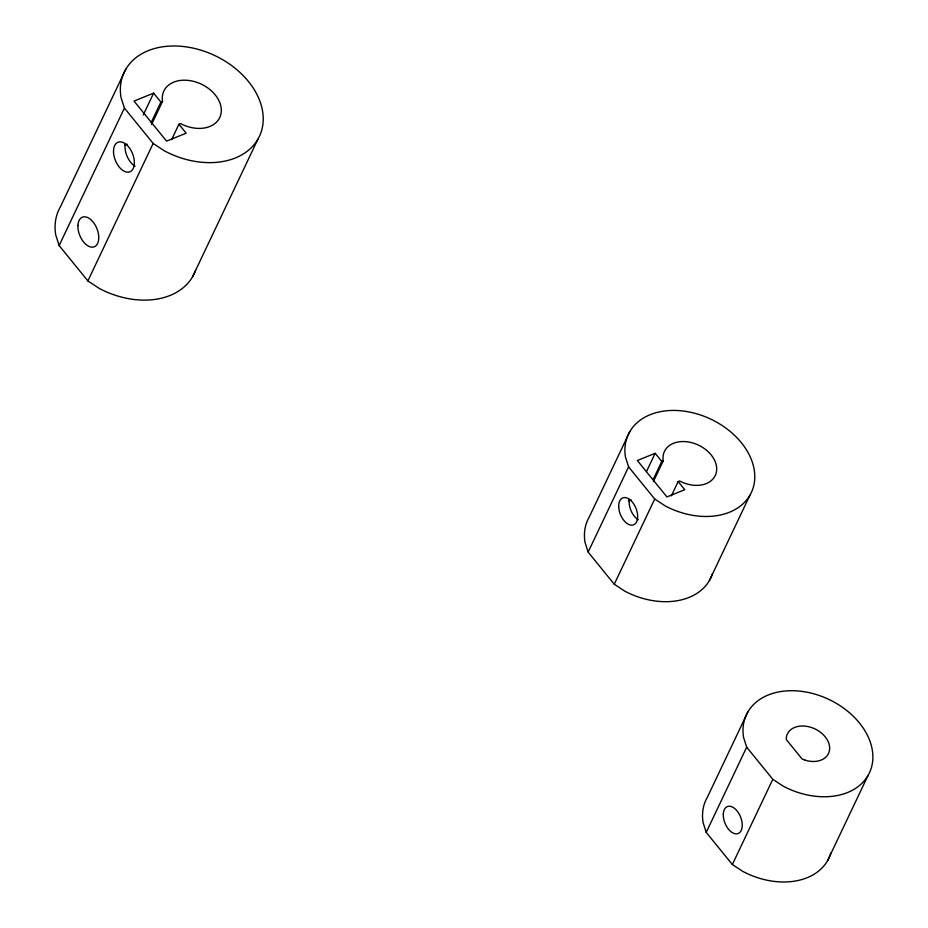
<?xml version="1.0" encoding="UTF-8"?>
<svg xmlns="http://www.w3.org/2000/svg" width="928" height="928" viewBox="0 0 928 928"><rect width="100%" height="100%" fill="white"/><g stroke="black" fill="none" stroke-linecap="round" stroke-linejoin="round"><path stroke-width="1.39" d="M125.732 69.298L60.448 206.782A74.82 53.917 25.4 0 0 55.703 234.796L59.137 245.56L87.87 280.917L99.296 288.446A74.82 53.917 25.4 0 0 195.553 270.408M59.137 245.56L124.422 108.077L120.976 97.312A74.82 53.917 25.4 0 1 194.764 48.5A74.82 53.917 25.4 0 1 261.568 130.686A74.82 53.917 25.4 0 1 164.581 150.962L153.155 143.434L124.422 108.077M143.283 114.921L153.63 93.136L160.892 102.08L151.16 122.589M151.566 124.491L162.516 101.419A30.926 22.284 25.4 0 1 193.024 81.235A30.926 22.284 25.4 0 1 220.632 115.211A30.926 22.284 25.4 0 1 180.542 123.586L178.918 124.248L171.61 139.629M87.87 280.917L153.155 143.434M192.56 276.799L257.845 139.316M629.799 431.624L589.338 516.838A68.022 49.01 25.4 0 0 585.011 542.312L588.143 552.09L614.255 584.234L624.648 591.078A68.022 49.01 25.4 0 0 712.391 574.003M588.143 552.09L628.604 466.877L625.472 457.098A68.022 49.01 25.4 0 1 692.555 412.716A68.022 49.01 25.4 0 1 753.281 487.432A68.022 49.01 25.4 0 1 665.109 505.864L654.727 499.02L628.604 466.877M646.526 471.47L655.156 453.293L661.768 461.425L653.138 479.602M653.382 481.597L663.242 460.822A28.118 20.254 25.4 0 1 690.966 442.482A28.118 20.254 25.4 0 1 716.068 473.361A28.118 20.254 25.4 0 1 679.621 480.982L678.148 481.574L671.362 495.865M614.255 584.234L654.727 499.02M709.433 580.499L749.905 495.274M747.887 711.915L707.414 797.129A68.022 49.01 25.4 0 0 703.099 822.602L706.22 832.381L732.343 864.525L742.736 871.369A68.022 49.01 25.4 0 0 830.908 852.925M706.22 832.381L746.68 747.168L743.56 737.389A68.022 49.01 25.4 0 1 810.643 692.996A68.022 49.01 25.4 0 1 871.369 767.723A68.022 49.01 25.4 0 1 783.197 786.155L772.804 779.311L746.68 747.168M732.343 864.525L772.804 779.311M827.521 860.778L867.982 775.564M153.63 93.136L134.015 101.071L166.564 141.126L186.18 133.191L178.918 124.248M160.892 102.08L162.516 101.419M124.654 145.244L127.275 144.188M655.156 453.293L637.327 460.508L666.919 496.921L684.76 489.706L678.148 481.574M661.768 461.425L663.242 460.822M628.488 500.807L631.028 499.774M135.082 166.251A15.962 9.234 68 0 1 125.234 143.875M638.302 519.761A14.512 8.387 68 0 1 629.346 499.426M805.133 760.206L802.047 758.93L786.387 739.662L786.376 737.122A22.771 16.402 25.4 0 1 810.724 727.274A22.771 16.402 25.4 0 1 829.493 750.358A22.771 16.402 25.4 0 1 805.133 760.206M77.917 225.434A15.962 9.234 68 0 0 92.951 247.138A15.962 9.234 68 0 0 94.146 223.404A15.962 9.234 68 0 0 77.917 225.434M113.518 152.088A15.962 9.234 68 0 0 129.63 171.912A15.962 9.234 68 0 0 128.69 147.007A15.962 9.234 68 0 0 113.518 152.088M618.698 506.885A14.512 8.387 68 0 0 633.337 524.912A14.512 8.387 68 0 0 632.49 502.268A14.512 8.387 68 0 0 618.698 506.885M723.295 814.088A14.512 8.387 68 0 0 736.971 833.82A14.512 8.387 68 0 0 738.05 812.244A14.512 8.387 68 0 0 723.295 814.088"/></g></svg>
